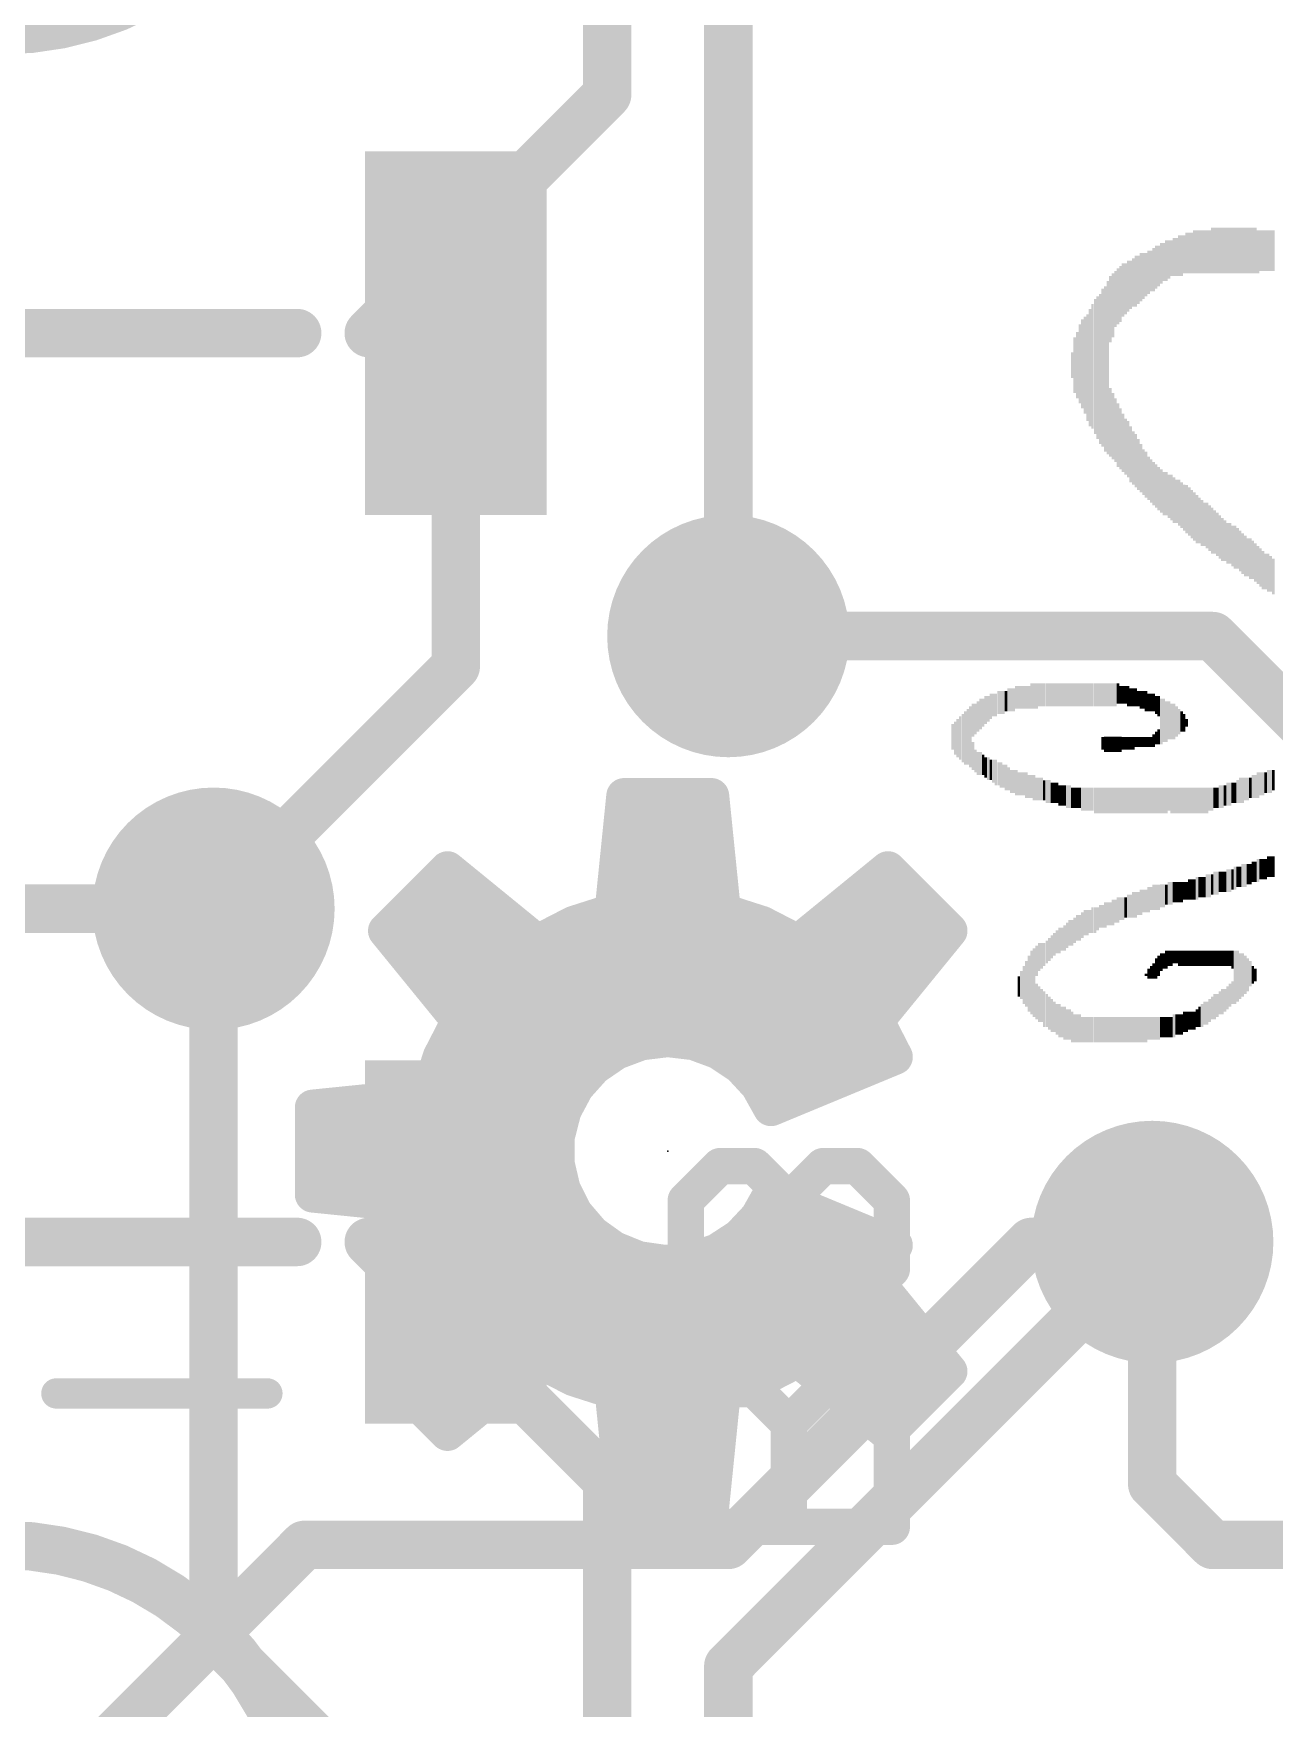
# Model space of a CAD drawing. Extents: x -3.8 to 20.4, y -11.4 to 31.9.
# Drawn here: x 11.56 to 16.77, y 13.28 to 20.31 of the extents above; entities that cross this region are included whole.
import ezdxf

# ---------------------------------------------------------------- set-up
doc = ezdxf.new("R2010")
doc.units = 0
for name, color, linetype in [('1', 12, 'CONTINUOUS'), ('16', 132, 'CONTINUOUS'), ('18', 110, 'CONTINUOUS'), ('21', 41, 'CONTINUOUS'), ('22', 40, 'CONTINUOUS'), ('24', 53, 'CONTINUOUS'), ('51', 53, 'CONTINUOUS')]:
    doc.layers.add(name, color=color, linetype=linetype)

# ---------------------------------------------------------------- blocks, each defined once
blk = doc.blocks.new('RECT')
blk.add_solid([(-0.5, -0.5), (0.5, -0.5), (-0.5, 0.5), (0.5, 0.5)])
blk = doc.blocks.new('ROUNDV')
at = {"const_width": 0.5}
blk.add_lwpolyline([(0, -0.25, 1), (0, 0.25, 1), (0, -0.25)], format="xyb", dxfattribs=at)

msp = doc.modelspace()

# ---------------------------------------------------------------- linework, layer by layer
at = {"layer": '1', "const_width": 0.2032}
for points in [[(14.478, 24.892), (14.478, 17.78)], [(13.335, 17.653), (13.335, 19.05)], [(12.319, 16.637), (13.335, 17.653)], [(12.319, 13.589), (12.319, 16.637)], [(14.478, 13.462), (16.256, 15.24)], [(16.256, 14.224), (16.256, 15.24)], [(16.51, 13.97), (16.256, 14.224)], [(17.13, 13.97), (16.51, 13.97)], [(13.335, 12.573), (12.319, 13.589)], [(14.478, 6.985), (14.478, 13.462)]]:
    msp.add_lwpolyline(points, dxfattribs=at)
at = {"layer": '1', "const_width": 0.1016}
for points in [[(13.3858, 19.05, 1), (13.2842, 19.05)], [(14.4272, 17.78, 1), (14.5288, 17.78)], [(13.2842, 17.653, 1), (13.3858, 17.653)], [(13.3709, 17.6171, 1), (13.2991, 17.6889)], [(12.3698, 16.637, 1), (12.2682, 16.637)], [(12.2831, 16.6729, 1), (12.3549, 16.6011)], [(16.3068, 15.24, 1), (16.2052, 15.24)], [(16.2919, 15.2041, 1), (16.2201, 15.2759)], [(16.2919, 14.2599, 1), (16.2201, 14.1881)], [(16.2052, 14.224, 1), (16.3068, 14.224)], [(16.51, 14.0208, 1), (16.51, 13.9192)], [(16.4741, 13.9341, 1), (16.5459, 14.0059)], [(12.3549, 13.6249, 1), (12.2831, 13.5531)], [(12.2682, 13.589, 1), (12.3698, 13.589)], [(14.5288, 13.462, 1), (14.4272, 13.462)], [(14.4421, 13.4979, 1), (14.5139, 13.4261)]]:
    msp.add_lwpolyline(points, format="xyb", dxfattribs=at)
at = {"layer": '16', "const_width": 0.2032}
for points in [[(16.51, 17.78), (14.478, 17.78)], [(17.78, 16.51), (16.51, 17.78)], [(12.319, 16.637), (6.35, 16.637)], [(15.748, 15.24), (14.478, 13.97)], [(16.256, 15.24), (15.748, 15.24)], [(12.7, 13.97), (11.43, 12.7)], [(14.478, 13.97), (12.7, 13.97)]]:
    msp.add_lwpolyline(points, dxfattribs=at)
at = {"layer": '16', "const_width": 0.1016}
for points in [[(14.478, 17.8308, 1), (14.478, 17.7292)], [(16.5459, 17.8159, 1), (16.4741, 17.7441)], [(16.51, 17.7292, 1), (16.51, 17.8308)], [(12.319, 16.5862, 1), (12.319, 16.6878)], [(15.748, 15.2908, 1), (15.748, 15.1892)], [(15.7839, 15.2041, 1), (15.7121, 15.2759)], [(16.256, 15.1892, 1), (16.256, 15.2908)], [(12.7, 14.0208, 1), (12.7, 13.9192)], [(12.7359, 13.9341, 1), (12.6641, 14.0059)], [(14.4421, 14.0059, 1), (14.5139, 13.9341)], [(14.478, 13.9192, 1), (14.478, 14.0208)]]:
    msp.add_lwpolyline(points, format="xyb", dxfattribs=at)
at = {"layer": '21'}
for points, const_width in [([(13.97, 23.13), (13.97, 20.05)], 0.2032), ([(12.67, 19.05), (10.16, 19.05)], 0.2032), ([(14.2995, 15.4139), (14.4435, 15.5579)], 0.1524), ([(14.4435, 15.5579), (14.5876, 15.5579)], 0.1524), ([(14.5876, 15.5579), (14.7316, 15.4139)], 0.1524), ([(14.7316, 15.4139), (14.8757, 15.5579)], 0.1524), ([(14.8757, 15.5579), (15.0197, 15.5579)], 0.1524), ([(15.0197, 15.5579), (15.1638, 15.4139)], 0.1524), ([(14.2995, 15.1258), (14.2995, 15.4139)], 0.1524), ([(14.7316, 15.4139), (14.7316, 15.2698)], 0.1524), ([(15.1638, 15.4139), (15.1638, 15.1258)], 0.1524), ([(10.19, 15.24), (12.67, 15.24)], 0.2032), ([(14.4435, 14.9817), (14.2995, 15.1258)], 0.1524), ([(15.1638, 15.1258), (15.0197, 14.9817)], 0.1524), ([(14.2995, 14.4784), (14.4435, 14.6224)], 0.1524), ([(14.4435, 14.6224), (14.5876, 14.6224)], 0.1524), ([(14.5876, 14.6224), (14.7316, 14.4784)], 0.1524), ([(14.7316, 14.4784), (14.8757, 14.6224)], 0.1524), ([(14.8757, 14.6224), (15.0197, 14.6224)], 0.1524), ([(15.0197, 14.6224), (15.1638, 14.4784)], 0.1524), ([(14.2995, 14.0462), (14.2995, 14.4784)], 0.1524), ([(14.7316, 14.0462), (14.7316, 14.4784)], 0.1524), ([(15.1638, 14.4784), (15.1638, 14.0462)], 0.1524), ([(13.97, 14.24), (13.97, 11.16)], 0.2032), ([(15.1638, 14.0462), (14.2995, 14.0462)], 0.1524)]:
    msp.add_lwpolyline(points, dxfattribs=dict(at, const_width=const_width))
for points, const_width in [([(11.43, 20.32, 1), (11.43, 22.86, 1), (11.43, 20.32)], 0.2032), ([(13.9192, 20.05, 1), (14.0208, 20.05)], 0.1016), ([(12.67, 18.9992, 1), (12.67, 19.1008)], 0.1016), ([(14.4435, 15.596, 1), (14.4435, 15.5198)], 0.0762), ([(14.4705, 15.531, 1), (14.4166, 15.5849)], 0.0762), ([(14.6145, 15.5849, 1), (14.5606, 15.531)], 0.0762), ([(14.5876, 15.5198, 1), (14.5876, 15.596)], 0.0762), ([(14.8757, 15.596, 1), (14.8757, 15.5198)], 0.0762), ([(14.9026, 15.531, 1), (14.8487, 15.5849)], 0.0762), ([(15.0467, 15.5849, 1), (14.9928, 15.531)], 0.0762), ([(15.0197, 15.5198, 1), (15.0197, 15.596)], 0.0762), ([(14.2725, 15.4408, 1), (14.3264, 15.3869)], 0.0762), ([(14.3376, 15.4139, 1), (14.2614, 15.4139)], 0.0762), ([(14.7697, 15.4139, 1), (14.6935, 15.4139)], 0.0762), ([(14.7047, 15.4408, 1), (14.7586, 15.3869)], 0.0762), ([(14.7047, 15.3869, 1), (14.7586, 15.4408)], 0.0762), ([(15.2019, 15.4139, 1), (15.1257, 15.4139)], 0.0762), ([(15.1369, 15.3869, 1), (15.1907, 15.4408)], 0.0762), ([(12.67, 15.1892, 1), (12.67, 15.2908)], 0.1016), ([(14.6935, 15.2698, 1), (14.7697, 15.2698)], 0.0762), ([(14.3264, 15.1527, 1), (14.2725, 15.0988)], 0.0762), ([(15.1907, 15.0988, 1), (15.1369, 15.1527)], 0.0762), ([(14.2614, 15.1258, 1), (14.3376, 15.1258)], 0.0762), ([(15.1257, 15.1258, 1), (15.2019, 15.1258)], 0.0762), ([(14.4166, 14.9548, 1), (14.4705, 15.0087)], 0.0762), ([(14.9928, 15.0087, 1), (15.0467, 14.9548)], 0.0762), ([(14.4435, 14.6605, 1), (14.4435, 14.5843)], 0.0762), ([(14.4705, 14.5955, 1), (14.4166, 14.6494)], 0.0762), ([(14.6145, 14.6494, 1), (14.5606, 14.5955)], 0.0762), ([(14.5876, 14.5843, 1), (14.5876, 14.6605)], 0.0762), ([(14.8757, 14.6605, 1), (14.8757, 14.5843)], 0.0762), ([(14.9026, 14.5955, 1), (14.8487, 14.6494)], 0.0762), ([(15.0467, 14.6494, 1), (14.9928, 14.5955)], 0.0762), ([(15.0197, 14.5843, 1), (15.0197, 14.6605)], 0.0762), ([(14.2725, 14.5053, 1), (14.3264, 14.4514)], 0.0762), ([(14.3376, 14.4784, 1), (14.2614, 14.4784)], 0.0762), ([(14.7697, 14.4784, 1), (14.6935, 14.4784)], 0.0762), ([(14.7047, 14.5053, 1), (14.7586, 14.4514)], 0.0762), ([(14.7047, 14.4514, 1), (14.7586, 14.5053)], 0.0762), ([(15.2019, 14.4784, 1), (15.1257, 14.4784)], 0.0762), ([(15.1369, 14.4514, 1), (15.1907, 14.5053)], 0.0762), ([(14.0208, 14.24, 1), (13.9192, 14.24)], 0.1016), ([(14.2995, 14.0843, 1), (14.2995, 14.0081)], 0.0762), ([(15.1638, 14.0081, 1), (15.1638, 14.0843)], 0.0762), ([(11.43, 11.43, 1), (11.43, 13.97, 1), (11.43, 11.43)], 0.2032), ([(14.2614, 14.0462, 1), (14.3376, 14.0462)], 0.0762), ([(14.6935, 14.0462, 1), (14.7697, 14.0462)], 0.0762), ([(15.1257, 14.0462, 1), (15.2019, 14.0462)], 0.0762)]:
    msp.add_lwpolyline(points, format="xyb", dxfattribs=dict(at, const_width=const_width))
at = {"layer": '22', "const_width": 0.15}
for points in [[(13.992, 16.6259), (14.0412, 17.1098)], [(14.0402, 17.1), (14.4078, 17.1)], [(14.0412, 17.1098), (14.4068, 17.1098)], [(14.4068, 17.1098), (14.456, 16.6259)], [(14.025, 16.95), (14.423, 16.95)], [(13.042, 16.5445), (13.3005, 16.803)], [(13.2975, 16.8), (13.3042, 16.8)], [(13.3005, 16.803), (13.6775, 16.4956)], [(14.0097, 16.8), (14.4383, 16.8)], [(14.7705, 16.4956), (15.1475, 16.803)], [(15.1438, 16.8), (15.1505, 16.8)], [(15.1475, 16.803), (15.406, 16.5445)], [(13.1475, 16.65), (13.4881, 16.65)], [(13.9945, 16.65), (14.4535, 16.65)], [(14.9599, 16.65), (15.3005, 16.65)], [(13.6775, 16.4956), (13.8293, 16.5738)], [(13.8293, 16.5738), (13.992, 16.6259)], [(14.456, 16.6259), (14.6187, 16.5738)], [(14.6187, 16.5738), (14.7705, 16.4956)], [(13.3494, 16.1675), (13.042, 16.5445)], [(13.0783, 16.5), (13.6721, 16.5)], [(13.686, 16.5), (14.762, 16.5)], [(14.7759, 16.5), (15.3697, 16.5)], [(15.406, 16.5445), (15.0986, 16.1675)], [(13.2006, 16.35), (15.2474, 16.35)], [(13.2712, 16.0157), (13.3494, 16.1675)], [(13.3229, 16.2), (15.1251, 16.2)], [(15.0986, 16.1675), (15.1768, 16.0157)], [(14.1126, 16.0763), (14.0076, 16.0368)], [(14.224, 16.0898), (14.1126, 16.0763)], [(14.3334, 16.0769), (14.224, 16.0898)], [(14.4368, 16.0387), (14.3334, 16.0769)], [(13.2191, 15.853), (13.2712, 16.0157)], [(13.2889, 16.05), (14.0426, 16.05)], [(14.0076, 16.0368), (13.915, 15.9734)], [(14.4062, 16.05), (15.1591, 16.05)], [(14.5285, 15.9775), (14.4368, 16.0387)], [(15.1768, 16.0157), (14.6571, 15.8004)], [(13.915, 15.9734), (13.8401, 15.8899)], [(14.6033, 15.8966), (14.5285, 15.9775)], [(13.2341, 15.9), (13.8492, 15.9)], [(13.8401, 15.8899), (13.7872, 15.7909)], [(14.6001, 15.9), (14.8975, 15.9)], [(14.6571, 15.8004), (14.6033, 15.8966)], [(12.7352, 15.8038), (13.2191, 15.853)], [(12.7352, 15.4382), (12.7352, 15.8038)], [(12.7352, 15.75), (13.7767, 15.75)], [(13.7872, 15.7909), (13.7594, 15.6822)], [(13.7594, 15.6822), (13.7582, 15.57)], [(12.7352, 15.6), (13.7585, 15.6)], [(13.7582, 15.57), (13.7836, 15.4608)], [(12.7352, 15.45), (13.7891, 15.45)], [(13.7836, 15.4608), (13.8344, 15.3607)], [(13.2191, 15.389), (12.7352, 15.4382)], [(13.2712, 15.2263), (13.2191, 15.389)], [(14.602, 15.3438), (14.6571, 15.4416)], [(14.6571, 15.4416), (15.1768, 15.2263)], [(13.8344, 15.3607), (13.9074, 15.2755)], [(14.5253, 15.262), (14.602, 15.3438)], [(13.2476, 15.3), (13.8864, 15.3)], [(13.9074, 15.2755), (13.9986, 15.2102)], [(14.4313, 15.2007), (14.5253, 15.262)], [(14.561, 15.3), (14.9989, 15.3)], [(13.3494, 15.0745), (13.2712, 15.2263)], [(13.9986, 15.2102), (14.1027, 15.1683)], [(14.1027, 15.1683), (14.2138, 15.1525)], [(14.2138, 15.1525), (14.3255, 15.1635)], [(14.3255, 15.1635), (14.4313, 15.2007)], [(15.1768, 15.2263), (15.0986, 15.0745)], [(13.3105, 15.15), (15.1375, 15.15)], [(13.042, 14.6975), (13.3494, 15.0745)], [(15.0986, 15.0745), (15.406, 14.6975)], [(13.2887, 15), (15.1593, 15)], [(13.1663, 14.85), (15.2817, 14.85)], [(13.6775, 14.7464), (13.3005, 14.439)], [(13.8293, 14.6682), (13.6775, 14.7464)], [(14.7705, 14.7464), (14.6187, 14.6682)], [(15.1475, 14.439), (14.7705, 14.7464)], [(13.3005, 14.439), (13.042, 14.6975)], [(13.044, 14.7), (13.6206, 14.7)], [(13.7676, 14.7), (14.6804, 14.7)], [(14.8274, 14.7), (15.404, 14.7)], [(15.406, 14.6975), (15.1475, 14.439)], [(13.992, 14.6161), (13.8293, 14.6682)], [(14.0412, 14.1322), (13.992, 14.6161)], [(14.456, 14.6161), (14.4068, 14.1322)], [(14.6187, 14.6682), (14.456, 14.6161)], [(13.1895, 14.55), (13.4366, 14.55)], [(13.9987, 14.55), (14.4493, 14.55)], [(15.0114, 14.55), (15.2585, 14.55)], [(14.014, 14.4), (14.434, 14.4)], [(14.0292, 14.25), (14.4188, 14.25)], [(14.4068, 14.1322), (14.0412, 14.1322)]]:
    msp.add_lwpolyline(points, dxfattribs=at)
at = {"layer": '22', "const_width": 0.075}
for points in [[(14.0402, 17.1375, 1), (14.0402, 17.0625)], [(14.0412, 17.1473, 1), (14.0412, 17.0723)], [(14.0785, 17.106, 1), (14.0039, 17.1136)], [(14.4441, 17.1136, 1), (14.3695, 17.106)], [(14.4068, 17.0723, 1), (14.4068, 17.1473)], [(14.4078, 17.0625, 1), (14.4078, 17.1375)], [(14.025, 16.9875, 1), (14.025, 16.9125)], [(14.423, 16.9125, 1), (14.423, 16.9875)], [(13.2975, 16.8375, 1), (13.2975, 16.7625)], [(13.3242, 16.8321, 1), (13.2768, 16.7739)], [(13.327, 16.7765, 1), (13.274, 16.8295)], [(13.3042, 16.7625, 1), (13.3042, 16.8375)], [(14.0097, 16.8375, 1), (14.0097, 16.7625)], [(14.4383, 16.7625, 1), (14.4383, 16.8375)], [(15.1438, 16.8375, 1), (15.1438, 16.7625)], [(15.174, 16.8295, 1), (15.121, 16.7765)], [(15.1712, 16.7739, 1), (15.1238, 16.8321)], [(15.1505, 16.7625, 1), (15.1505, 16.8375)], [(13.1475, 16.6875, 1), (13.1475, 16.6125)], [(13.4881, 16.6125, 1), (13.4881, 16.6875)], [(13.9945, 16.6875, 1), (13.9945, 16.6125)], [(14.4535, 16.6125, 1), (14.4535, 16.6875)], [(14.9599, 16.6875, 1), (14.9599, 16.6125)], [(15.3005, 16.6125, 1), (15.3005, 16.6875)], [(13.8179, 16.6095, 1), (13.8408, 16.5381)], [(13.8465, 16.5405, 1), (13.8122, 16.6072)], [(13.9547, 16.6297, 1), (14.0293, 16.6221)], [(14.0034, 16.5902, 1), (13.9806, 16.6616)], [(14.4674, 16.6616, 1), (14.4446, 16.5902)], [(14.4187, 16.6221, 1), (14.4933, 16.6297)], [(14.6358, 16.6072, 1), (14.6015, 16.5405)], [(14.6072, 16.5381, 1), (14.6301, 16.6095)], [(13.0711, 16.5682, 1), (13.0129, 16.5208)], [(13.0155, 16.571, 1), (13.0685, 16.518)], [(13.0783, 16.5375, 1), (13.0783, 16.4625)], [(13.686, 16.5375, 1), (13.686, 16.4625)], [(13.6721, 16.4625, 1), (13.6721, 16.5375)], [(14.7759, 16.5375, 1), (14.7759, 16.4625)], [(14.762, 16.4625, 1), (14.762, 16.5375)], [(15.3697, 16.4625, 1), (15.3697, 16.5375)], [(15.4351, 16.5208, 1), (15.3769, 16.5682)], [(15.3795, 16.518, 1), (15.4325, 16.571)], [(13.6603, 16.5289, 1), (13.6947, 16.4623)], [(13.6538, 16.4665, 1), (13.7012, 16.5247)], [(14.7468, 16.5247, 1), (14.7942, 16.4665)], [(14.7533, 16.4623, 1), (14.7877, 16.5289)], [(13.2006, 16.3875, 1), (13.2006, 16.3125)], [(15.2474, 16.3125, 1), (15.2474, 16.3875)], [(13.3229, 16.2375, 1), (13.3229, 16.1625)], [(13.3827, 16.1503, 1), (13.3161, 16.1847)], [(13.3203, 16.1438, 1), (13.3785, 16.1912)], [(15.1319, 16.1847, 1), (15.0653, 16.1503)], [(15.0695, 16.1912, 1), (15.1277, 16.1438)], [(15.1251, 16.1625, 1), (15.1251, 16.2375)], [(14.1081, 16.1136, 1), (14.1171, 16.0391)], [(14.1258, 16.0413, 1), (14.0994, 16.1114)], [(14.2284, 16.127, 1), (14.2196, 16.0526)], [(14.2285, 16.0526, 1), (14.2195, 16.127)], [(14.3464, 16.112, 1), (14.3205, 16.0417)], [(14.329, 16.0396, 1), (14.3378, 16.1141)], [(13.3069, 16.0042, 1), (13.2355, 16.0271)], [(13.2889, 16.0875, 1), (13.2889, 16.0125)], [(13.9944, 16.0719, 1), (14.0208, 16.0017)], [(14.0288, 16.0059, 1), (13.9864, 16.0678)], [(14.0426, 16.0125, 1), (14.0426, 16.0875)], [(14.4062, 16.0875, 1), (14.4062, 16.0125)], [(14.4577, 16.0699, 1), (14.416, 16.0075)], [(14.4239, 16.0035, 1), (14.4498, 16.0739)], [(15.1591, 16.0125, 1), (15.1591, 16.0875)], [(15.1912, 15.9811, 1), (15.1624, 16.0503)], [(13.2378, 16.0328, 1), (13.3045, 15.9985)], [(13.8938, 16.0044, 1), (13.9362, 15.9425)], [(13.9429, 15.9484, 1), (13.8871, 15.9985)], [(14.556, 16.0029, 1), (14.5009, 15.952)], [(14.5076, 15.9463, 1), (14.5493, 16.0087)], [(15.1435, 15.9985, 1), (15.2101, 16.0329)], [(13.2341, 15.9375, 1), (13.2341, 15.8625)], [(13.8122, 15.9149, 1), (13.868, 15.8649)], [(13.8732, 15.8722, 1), (13.807, 15.9076)], [(13.8492, 15.8625, 1), (13.8492, 15.9375)], [(14.6001, 15.9375, 1), (14.6001, 15.8625)], [(14.636, 15.9149, 1), (14.5705, 15.8782)], [(14.5757, 15.8711, 1), (14.6308, 15.922)], [(14.8975, 15.8625, 1), (14.8975, 15.9375)], [(12.7727, 15.8038, 1), (12.6977, 15.8038)], [(12.7314, 15.8411, 1), (12.739, 15.7665)], [(13.1834, 15.8644, 1), (13.2548, 15.8416)], [(13.2229, 15.8157, 1), (13.2153, 15.8903)], [(14.6427, 15.835, 1), (14.6715, 15.7658)], [(12.7352, 15.7875, 1), (12.7352, 15.7125)], [(13.7542, 15.8086, 1), (13.8203, 15.7732)], [(13.8236, 15.7816, 1), (13.7509, 15.8002)], [(13.7767, 15.7125, 1), (13.7767, 15.7875)], [(14.6244, 15.7821, 1), (14.6898, 15.8187)], [(13.7969, 15.6818, 1), (13.7219, 15.6826)], [(13.7231, 15.6915, 1), (13.7957, 15.6729)], [(12.7352, 15.6375, 1), (12.7352, 15.5625)], [(13.7585, 15.5625, 1), (13.7585, 15.6375)], [(13.7947, 15.5785, 1), (13.7216, 15.5615)], [(13.7207, 15.5704, 1), (13.7957, 15.5696)], [(12.7352, 15.4875, 1), (12.7352, 15.4125)], [(13.8171, 15.4777, 1), (13.7502, 15.4438)], [(13.7891, 15.4125, 1), (13.7891, 15.4875)], [(12.739, 15.4755, 1), (12.7314, 15.4009)], [(12.6977, 15.4382, 1), (12.7727, 15.4382)], [(13.2548, 15.4004, 1), (13.1834, 15.3776)], [(13.2153, 15.3517, 1), (13.2229, 15.4263)], [(13.7471, 15.4522, 1), (13.8202, 15.4693)], [(14.6715, 15.4762, 1), (14.6427, 15.407)], [(14.6898, 15.4232, 1), (14.6244, 15.46)], [(13.8628, 15.3851, 1), (13.8059, 15.3363)], [(13.8009, 15.3437, 1), (13.8678, 15.3776)], [(14.5694, 15.3622, 1), (14.6347, 15.3254)], [(14.6294, 15.3182, 1), (14.5747, 15.3695)], [(13.2476, 15.3375, 1), (13.2476, 15.2625)], [(13.9293, 15.306, 1), (13.8856, 15.245)], [(13.879, 15.2511, 1), (13.9359, 15.2999)], [(13.8864, 15.2625, 1), (13.8864, 15.3375)], [(14.498, 15.2876, 1), (14.5527, 15.2363)], [(14.5458, 15.2305, 1), (14.5048, 15.2934)], [(14.561, 15.3375, 1), (14.561, 15.2625)], [(14.9989, 15.2625, 1), (14.9989, 15.3375)], [(13.3045, 15.2435, 1), (13.2378, 15.2092)], [(13.2355, 15.2149, 1), (13.3069, 15.2378)], [(14.0126, 15.2449, 1), (13.9846, 15.1754)], [(13.9768, 15.1797, 1), (14.0205, 15.2406)], [(14.108, 15.2055, 1), (14.0974, 15.1312)], [(14.0888, 15.1335, 1), (14.1167, 15.2031)], [(14.3292, 15.1261, 1), (14.3218, 15.2008)], [(14.4109, 15.2321, 1), (14.4518, 15.1692)], [(14.4438, 15.1653, 1), (14.4189, 15.236)], [(15.2101, 15.2091, 1), (15.1435, 15.2435)], [(15.1624, 15.1917, 1), (15.1912, 15.2609)], [(13.3105, 15.1875, 1), (13.3105, 15.1125)], [(14.2102, 15.1898, 1), (14.2175, 15.1151)], [(14.2085, 15.1153, 1), (14.2191, 15.1896)], [(14.313, 15.1988, 1), (14.3379, 15.1281)], [(15.1375, 15.1125, 1), (15.1375, 15.1875)], [(13.3161, 15.0573, 1), (13.3827, 15.0917)], [(13.3785, 15.0508, 1), (13.3203, 15.0982)], [(15.1277, 15.0982, 1), (15.0695, 15.0508)], [(15.0653, 15.0917, 1), (15.1319, 15.0573)], [(13.2887, 15.0375, 1), (13.2887, 14.9625)], [(15.1593, 14.9625, 1), (15.1593, 15.0375)], [(13.1663, 14.8875, 1), (13.1663, 14.8125)], [(15.2817, 14.8125, 1), (15.2817, 14.8875)], [(13.6947, 14.7797, 1), (13.6603, 14.7131)], [(13.7012, 14.7173, 1), (13.6538, 14.7755)], [(14.7942, 14.7755, 1), (14.7468, 14.7173)], [(14.7877, 14.7131, 1), (14.7533, 14.7797)], [(13.0685, 14.724, 1), (13.0155, 14.671)], [(13.0129, 14.7212, 1), (13.0711, 14.6738)], [(13.044, 14.7375, 1), (13.044, 14.6625)], [(13.6206, 14.6625, 1), (13.6206, 14.7375)], [(13.7676, 14.7375, 1), (13.7676, 14.6625)], [(14.6804, 14.6625, 1), (14.6804, 14.7375)], [(14.8274, 14.7375, 1), (14.8274, 14.6625)], [(15.3769, 14.6738, 1), (15.4351, 14.7212)], [(15.4325, 14.671, 1), (15.3795, 14.724)], [(15.404, 14.6625, 1), (15.404, 14.7375)], [(13.8408, 14.7039, 1), (13.8179, 14.6325)], [(13.8122, 14.6348, 1), (13.8465, 14.7015)], [(14.0293, 14.6199, 1), (13.9547, 14.6123)], [(13.9806, 14.5804, 1), (14.0034, 14.6518)], [(14.4446, 14.6518, 1), (14.4674, 14.5804)], [(14.4933, 14.6123, 1), (14.4187, 14.6199)], [(14.6015, 14.7015, 1), (14.6358, 14.6348)], [(14.6301, 14.6325, 1), (14.6072, 14.7039)], [(13.1895, 14.5875, 1), (13.1895, 14.5125)], [(13.4366, 14.5125, 1), (13.4366, 14.5875)], [(13.9987, 14.5875, 1), (13.9987, 14.5125)], [(14.4493, 14.5125, 1), (14.4493, 14.5875)], [(15.0114, 14.5875, 1), (15.0114, 14.5125)], [(15.2585, 14.5125, 1), (15.2585, 14.5875)], [(13.2768, 14.4681, 1), (13.3242, 14.4099)], [(13.274, 14.4125, 1), (13.327, 14.4655)], [(14.014, 14.4375, 1), (14.014, 14.3625)], [(14.434, 14.3625, 1), (14.434, 14.4375)], [(15.121, 14.4655, 1), (15.174, 14.4125)], [(15.1238, 14.4099, 1), (15.1712, 14.4681)], [(14.0292, 14.2875, 1), (14.0292, 14.2125)], [(14.4188, 14.2125, 1), (14.4188, 14.2875)], [(14.0412, 14.1697, 1), (14.0412, 14.0947)], [(14.4068, 14.0947, 1), (14.4068, 14.1697)], [(14.0039, 14.1284, 1), (14.0785, 14.136)], [(14.3695, 14.136, 1), (14.4441, 14.1284)]]:
    msp.add_lwpolyline(points, format="xyb", dxfattribs=at)
at = {"layer": '24'}
msp.add_point((14.224, 15.621), dxfattribs=at)
at = {"layer": '51'}
for points, const_width in [([(13.97, 20.05), (12.97, 19.05)], 0.2032), ([(12.97, 15.24), (13.97, 14.24)], 0.2032), ([(11.66, 14.605), (12.545, 14.605)], 0.127)]:
    msp.add_lwpolyline(points, dxfattribs=dict(at, const_width=const_width))
for points, const_width in [([(14.0059, 20.0141, 1), (13.9341, 20.0859)], 0.1016), ([(12.9341, 19.0859, 1), (13.0059, 19.0141)], 0.1016), ([(13.0059, 15.2759, 1), (12.9341, 15.2041)], 0.1016), ([(11.66, 14.6368, 1), (11.66, 14.5732)], 0.0635), ([(12.545, 14.5732, 1), (12.545, 14.6368)], 0.0635), ([(13.9341, 14.2041, 1), (14.0059, 14.2759)], 0.1016)]:
    msp.add_lwpolyline(points, format="xyb", dxfattribs=dict(at, const_width=const_width))

# ---------------------------------------------------------------- block references
at = {"layer": '1', "xscale": 0.762, "yscale": 1.524, "rotation": 180}
for p in [(13.335, 19.05), (13.335, 15.24)]:
    msp.add_blockref('RECT', p, dxfattribs=at)
at = {"layer": '18', "xscale": 1.016, "yscale": 1.016}
for p in [(14.478, 17.78), (14.478, 17.78), (12.319, 16.637), (12.319, 16.637), (16.256, 15.24), (16.256, 15.24)]:
    msp.add_blockref('ROUNDV', p, dxfattribs=at)
at = {"layer": '21', "rotation": 90}
for p, xscale, yscale in [((16.3686, 19.3746), 0.1706, 0.0106), ((16.3793, 19.3746), 0.1706, 0.0106), ((16.3899, 19.38), 0.16, 0.0106), ((16.4006, 19.3853), 0.1706, 0.0106), ((16.4113, 19.3853), 0.1706, 0.0106), ((16.4219, 19.3853), 0.1706, 0.0106), ((16.4326, 19.3906), 0.1812, 0.0106), ((16.4433, 19.3906), 0.1812, 0.0106), ((16.4539, 19.3906), 0.1812, 0.0106), ((16.4646, 19.3906), 0.1812, 0.0106), ((16.4753, 19.3906), 0.1812, 0.0106), ((16.4859, 19.3906), 0.1812, 0.0106), ((16.4966, 19.3906), 0.1812, 0.0106), ((16.5073, 19.396), 0.192, 0.0106), ((16.5179, 19.396), 0.192, 0.0106), ((16.5286, 19.396), 0.192, 0.0106), ((16.5393, 19.396), 0.192, 0.0106), ((16.5499, 19.396), 0.192, 0.0106), ((16.5606, 19.396), 0.192, 0.0106), ((16.5713, 19.396), 0.192, 0.0106), ((16.5819, 19.396), 0.192, 0.0106), ((16.5926, 19.396), 0.192, 0.0106), ((16.6033, 19.396), 0.192, 0.0106), ((16.6139, 19.396), 0.192, 0.0106), ((16.6246, 19.396), 0.192, 0.0106), ((16.6353, 19.396), 0.192, 0.0106), ((16.646, 19.396), 0.192, 0.0106), ((16.6566, 19.396), 0.192, 0.0106), ((16.6673, 19.396), 0.192, 0.0106), ((16.678, 19.396), 0.192, 0.0106), ((16.6886, 19.396), 0.192, 0.0106), ((16.6993, 19.3906), 0.1812, 0.0106), ((16.71, 19.3959), 0.1706, 0.0106), ((16.7206, 19.3959), 0.1706, 0.0106), ((16.7313, 19.3959), 0.1706, 0.0106), ((16.742, 19.3959), 0.1706, 0.0106), ((16.7526, 19.3959), 0.1706, 0.0106), ((16.7633, 19.3959), 0.1706, 0.0106), ((16.2086, 19.2839), 0.2026, 0.0106), ((16.2192, 19.2893), 0.192, 0.0106), ((16.2299, 19.2946), 0.1814, 0.0106), ((16.2406, 19.3053), 0.1814, 0.0106), ((16.2512, 19.3106), 0.1706, 0.0106), ((16.2619, 19.3159), 0.1812, 0.0106), ((16.2726, 19.3266), 0.1814, 0.0106), ((16.2832, 19.3319), 0.1706, 0.0106), ((16.2939, 19.3426), 0.1706, 0.0106), ((16.3046, 19.3479), 0.16, 0.0106), ((16.3152, 19.3532), 0.1706, 0.0106), ((16.3259, 19.3586), 0.16, 0.0106), ((16.3366, 19.3639), 0.1492, 0.0106), ((16.3472, 19.3693), 0.16, 0.0106), ((16.3579, 19.3693), 0.16, 0.0106), ((16.1016, 19.1931), 0.2348, 0.0106), ((16.1123, 19.2038), 0.235, 0.0106), ((16.123, 19.2145), 0.235, 0.0106), ((16.1336, 19.2306), 0.224, 0.0106), ((16.1443, 19.2359), 0.2132, 0.0106), ((16.155, 19.2466), 0.2134, 0.0106), ((16.1656, 19.2519), 0.2026, 0.0106), ((16.1763, 19.2626), 0.2026, 0.0106), ((16.1871, 19.2679), 0.2132, 0.0108), ((16.1979, 19.2732), 0.2026, 0.0106), ((16.059, 18.8997), 0.6936, 0.0106), ((16.0696, 18.9051), 0.7256, 0.0106), ((16.0803, 19.1505), 0.2776, 0.0106), ((16.091, 19.1665), 0.267, 0.0106), ((16.0056, 18.9104), 0.5228, 0.0106), ((16.0163, 18.9104), 0.5656, 0.0106), ((16.027, 18.9051), 0.5976, 0.0106), ((16.0376, 18.8997), 0.6296, 0.0106), ((16.0483, 18.9051), 0.6616, 0.0106), ((15.9629, 18.9211), 0.3736, 0.0106), ((15.9736, 18.9158), 0.4056, 0.0106), ((15.9843, 18.9051), 0.4482, 0.0106), ((15.9949, 18.9051), 0.491, 0.0106), ((15.9309, 18.9156), 0.2346, 0.0106), ((15.9416, 18.9156), 0.2772, 0.0106), ((15.9523, 18.9209), 0.3306, 0.0106), ((15.9203, 18.9156), 0.1066, 0.0106), ((16.0803, 18.6756), 0.288, 0.0106), ((16.091, 18.6596), 0.2774, 0.0106), ((16.1016, 18.6436), 0.2666, 0.0106), ((16.1123, 18.6222), 0.2666, 0.0106), ((16.123, 18.6063), 0.256, 0.0106), ((16.1336, 18.5903), 0.2454, 0.0106), ((16.1443, 18.5741), 0.2348, 0.0106), ((16.155, 18.5635), 0.235, 0.0106), ((16.1656, 18.5421), 0.2348, 0.0106), ((16.1763, 18.5261), 0.2242, 0.0106), ((16.1871, 18.5154), 0.2242, 0.0108), ((16.1979, 18.4995), 0.2136, 0.0106), ((16.2086, 18.4834), 0.2028, 0.0106), ((16.2192, 18.4674), 0.1922, 0.0106), ((16.2299, 18.4568), 0.1922, 0.0106), ((16.2406, 18.4408), 0.1816, 0.0106), ((16.2512, 18.4301), 0.1816, 0.0106), ((16.2619, 18.4195), 0.1816, 0.0106), ((16.2726, 18.4088), 0.1816, 0.0106), ((16.2832, 18.3981), 0.1816, 0.0106), ((16.2939, 18.3875), 0.1816, 0.0106), ((16.3046, 18.3768), 0.1816, 0.0106), ((16.3152, 18.3768), 0.1816, 0.0106), ((16.3259, 18.366), 0.1814, 0.0106), ((16.3366, 18.3606), 0.192, 0.0106), ((16.3472, 18.35), 0.192, 0.0106), ((16.3579, 18.3446), 0.1812, 0.0106), ((16.3686, 18.3393), 0.192, 0.0106), ((16.3793, 18.3286), 0.192, 0.0106), ((16.3899, 18.318), 0.192, 0.0106), ((16.4006, 18.3126), 0.2026, 0.0106), ((16.4113, 18.3019), 0.2026, 0.0106), ((16.4219, 18.2913), 0.2026, 0.0106), ((16.4326, 18.2806), 0.2026, 0.0106), ((16.4433, 18.2699), 0.2026, 0.0106), ((16.4539, 18.2646), 0.192, 0.0106), ((16.4646, 18.254), 0.192, 0.0106), ((16.4753, 18.2486), 0.1812, 0.0106), ((16.4859, 18.2433), 0.192, 0.0106), ((16.4966, 18.2326), 0.192, 0.0106), ((16.5073, 18.222), 0.192, 0.0106), ((16.5179, 18.2166), 0.1812, 0.0106), ((16.5286, 18.206), 0.1814, 0.0106), ((16.5393, 18.1953), 0.1814, 0.0106), ((16.5499, 18.1846), 0.1812, 0.0106), ((16.5606, 18.1793), 0.1706, 0.0106), ((16.5713, 18.1686), 0.1706, 0.0106), ((16.5819, 18.1686), 0.1706, 0.0106), ((16.5926, 18.1579), 0.1706, 0.0106), ((16.6033, 18.1526), 0.1812, 0.0106), ((16.6139, 18.1473), 0.1706, 0.0106), ((16.6246, 18.1366), 0.1706, 0.0106), ((16.6353, 18.1259), 0.1706, 0.0106), ((16.646, 18.1153), 0.1706, 0.0106), ((16.6566, 18.11), 0.16, 0.0106), ((16.6673, 18.1046), 0.1706, 0.0106), ((16.678, 18.0993), 0.16, 0.0106), ((16.6886, 18.0886), 0.16, 0.0106), ((16.6993, 18.0779), 0.16, 0.0106), ((16.71, 18.0673), 0.16, 0.0106), ((16.7206, 18.0566), 0.16, 0.0106), ((16.7313, 18.0513), 0.1494, 0.0106), ((16.742, 18.0459), 0.16, 0.0106), ((16.7526, 18.0406), 0.1494, 0.0106), ((16.7633, 18.0299), 0.1492, 0.0106), ((15.6536, 17.5123), 0.096, 0.0106), ((15.6642, 17.5123), 0.096, 0.0106), ((15.6749, 17.5123), 0.096, 0.0106), ((15.6856, 17.523), 0.096, 0.0106), ((15.6962, 17.523), 0.096, 0.0106), ((15.7069, 17.523), 0.096, 0.0106), ((15.7176, 17.523), 0.096, 0.0106), ((15.7282, 17.523), 0.096, 0.0106), ((15.7389, 17.523), 0.096, 0.0106), ((15.7496, 17.5283), 0.1066, 0.0106), ((15.7603, 17.5283), 0.1066, 0.0106), ((15.7709, 17.5283), 0.1066, 0.0106), ((15.7816, 17.5336), 0.096, 0.0106), ((15.7923, 17.5336), 0.096, 0.0106), ((15.8029, 17.5336), 0.096, 0.0106), ((15.8136, 17.5336), 0.096, 0.0106), ((15.8243, 17.5336), 0.096, 0.0106), ((15.8349, 17.5336), 0.096, 0.0106), ((15.8456, 17.5336), 0.096, 0.0106), ((15.8563, 17.5336), 0.096, 0.0106), ((15.8669, 17.5336), 0.096, 0.0106), ((15.8776, 17.5336), 0.096, 0.0106), ((15.8883, 17.5336), 0.096, 0.0106), ((15.8989, 17.5336), 0.096, 0.0106), ((15.9096, 17.5336), 0.096, 0.0106), ((15.9203, 17.5336), 0.096, 0.0106), ((15.9309, 17.5336), 0.096, 0.0106), ((15.9416, 17.5336), 0.096, 0.0106), ((15.9523, 17.5336), 0.096, 0.0106), ((15.9629, 17.5336), 0.096, 0.0106), ((15.9736, 17.5336), 0.096, 0.0106), ((15.9843, 17.5336), 0.096, 0.0106), ((15.9949, 17.5336), 0.096, 0.0106), ((16.0056, 17.5336), 0.096, 0.0106), ((16.0163, 17.5336), 0.096, 0.0106), ((16.027, 17.5336), 0.096, 0.0106), ((16.0376, 17.5336), 0.096, 0.0106), ((16.0483, 17.5336), 0.096, 0.0106), ((16.059, 17.5336), 0.096, 0.0106), ((16.0696, 17.5336), 0.096, 0.0106), ((16.0803, 17.5336), 0.096, 0.0106), ((16.091, 17.5336), 0.096, 0.0106), ((16.1016, 17.5336), 0.096, 0.0106), ((16.1123, 17.5389), 0.0852, 0.0106), ((16.123, 17.5336), 0.0746, 0.0106), ((16.1336, 17.5336), 0.0746, 0.0106), ((16.1443, 17.5336), 0.0746, 0.0106), ((16.155, 17.5283), 0.0854, 0.0106), ((16.1656, 17.5229), 0.0746, 0.0106), ((16.1763, 17.5229), 0.0746, 0.0106), ((16.1871, 17.5229), 0.0746, 0.0108), ((15.4933, 17.3576), 0.256, 0.0106), ((15.504, 17.4269), 0.1386, 0.0106), ((15.5146, 17.4323), 0.128, 0.0106), ((15.5253, 17.443), 0.128, 0.0106), ((15.536, 17.4536), 0.128, 0.0106), ((15.5468, 17.4589), 0.1172, 0.0108), ((15.5576, 17.4696), 0.1172, 0.0106), ((15.5682, 17.4749), 0.1066, 0.0106), ((15.5789, 17.4856), 0.1066, 0.0106), ((15.5896, 17.491), 0.096, 0.0106), ((15.6002, 17.491), 0.096, 0.0106), ((15.6109, 17.5016), 0.096, 0.0106), ((15.6216, 17.5016), 0.096, 0.0106), ((15.6322, 17.5016), 0.096, 0.0106), ((15.6429, 17.5069), 0.0852, 0.0106), ((16.1979, 17.5176), 0.064, 0.0106), ((16.2086, 17.5123), 0.0746, 0.0106), ((16.2192, 17.5123), 0.0746, 0.0106), ((16.2299, 17.5069), 0.0852, 0.0106), ((16.2406, 17.5016), 0.0746, 0.0106), ((16.2512, 17.5016), 0.0746, 0.0106), ((16.2619, 17.5016), 0.0746, 0.0106), ((16.2726, 17.4909), 0.0746, 0.0106), ((16.2832, 17.4856), 0.0852, 0.0106), ((16.2939, 17.4216), 0.192, 0.0106), ((16.3046, 17.4269), 0.1812, 0.0106), ((16.3152, 17.4216), 0.1706, 0.0106), ((16.3259, 17.4269), 0.16, 0.0106), ((16.3366, 17.4216), 0.1494, 0.0106), ((16.3472, 17.4216), 0.1494, 0.0106), ((16.3579, 17.4216), 0.128, 0.0106), ((15.4293, 17.3522), 0.1386, 0.0106), ((15.44, 17.3523), 0.16, 0.0106), ((15.4506, 17.3523), 0.1814, 0.0106), ((15.4613, 17.3522), 0.2026, 0.0106), ((15.472, 17.3523), 0.224, 0.0106), ((15.4826, 17.3576), 0.2346, 0.0106), ((16.3686, 17.4216), 0.1066, 0.0106), ((16.3793, 17.4216), 0.0852, 0.0106), ((16.3899, 17.4163), 0.0746, 0.0106), ((16.4006, 17.4163), 0.032, 0.0106), ((15.4186, 17.3576), 0.1066, 0.0106), ((16.0483, 17.3309), 0.0532, 0.0106), ((16.059, 17.3256), 0.064, 0.0106), ((16.0696, 17.3256), 0.064, 0.0106), ((16.0803, 17.3256), 0.064, 0.0106), ((16.091, 17.3256), 0.064, 0.0106), ((16.1016, 17.3256), 0.064, 0.0106), ((16.1123, 17.3256), 0.064, 0.0106), ((16.123, 17.3256), 0.064, 0.0106), ((16.1336, 17.3309), 0.0532, 0.0106), ((16.1443, 17.3309), 0.0532, 0.0106), ((16.155, 17.3309), 0.0532, 0.0106), ((16.1656, 17.3309), 0.0532, 0.0106), ((16.1763, 17.3309), 0.0532, 0.0106), ((16.1871, 17.3362), 0.0426, 0.0108), ((16.1979, 17.3362), 0.0426, 0.0106), ((16.2086, 17.3362), 0.0426, 0.0106), ((16.2192, 17.3362), 0.0426, 0.0106), ((16.2299, 17.3362), 0.0426, 0.0106), ((16.2406, 17.3362), 0.0426, 0.0106), ((16.2512, 17.3362), 0.0426, 0.0106), ((16.2619, 17.3416), 0.0534, 0.0106), ((16.2726, 17.3523), 0.0534, 0.0106), ((16.2832, 17.3576), 0.064, 0.0106), ((15.504, 17.2776), 0.1174, 0.0106), ((15.5146, 17.2563), 0.096, 0.0106), ((15.5253, 17.2456), 0.096, 0.0106), ((15.536, 17.2456), 0.096, 0.0106), ((15.5468, 17.2402), 0.0852, 0.0108), ((15.5576, 17.2295), 0.0856, 0.0106), ((15.5682, 17.2241), 0.0962, 0.0106), ((15.5789, 17.2188), 0.0856, 0.0106), ((15.5896, 17.2134), 0.0962, 0.0106), ((15.6002, 17.2081), 0.1068, 0.0106), ((15.6109, 17.2028), 0.0962, 0.0106), ((15.6216, 17.1974), 0.1068, 0.0106), ((15.6322, 17.1921), 0.0962, 0.0106), ((15.6429, 17.1868), 0.107, 0.0106), ((15.6536, 17.1814), 0.0962, 0.0106), ((15.6642, 17.1708), 0.0962, 0.0106), ((15.6749, 17.1708), 0.0962, 0.0106), ((15.6856, 17.1654), 0.1068, 0.0106), ((15.6962, 17.1601), 0.0962, 0.0106), ((15.7069, 17.1601), 0.0962, 0.0106), ((15.7176, 17.1601), 0.0962, 0.0106), ((15.7282, 17.1548), 0.107, 0.0106), ((16.6993, 17.1548), 0.107, 0.0106), ((16.71, 17.1601), 0.0962, 0.0106), ((16.7206, 17.1601), 0.0962, 0.0106), ((16.7313, 17.1655), 0.0856, 0.0106), ((16.742, 17.1708), 0.0962, 0.0106), ((16.7526, 17.1708), 0.0962, 0.0106), ((16.7633, 17.1761), 0.0856, 0.0106), ((15.7389, 17.1494), 0.0962, 0.0106), ((15.7496, 17.1494), 0.0962, 0.0106), ((15.7603, 17.1441), 0.1068, 0.0106), ((15.7709, 17.1387), 0.096, 0.0106), ((15.7816, 17.1387), 0.096, 0.0106), ((15.7923, 17.1387), 0.096, 0.0106), ((15.8029, 17.1333), 0.0852, 0.0106), ((15.8136, 17.128), 0.096, 0.0106), ((15.8243, 17.128), 0.096, 0.0106), ((15.8349, 17.1226), 0.0852, 0.0106), ((15.8456, 17.1226), 0.0852, 0.0106), ((15.8563, 17.1226), 0.0852, 0.0106), ((15.8669, 17.112), 0.0854, 0.0106), ((15.8776, 17.112), 0.0854, 0.0106), ((15.8883, 17.112), 0.0854, 0.0106), ((15.8989, 17.1067), 0.096, 0.0106), ((15.9096, 17.1067), 0.096, 0.0106), ((15.9203, 17.1013), 0.0852, 0.0106), ((15.9309, 17.1013), 0.0852, 0.0106), ((15.9416, 17.1013), 0.0852, 0.0106), ((15.9523, 17.1013), 0.0852, 0.0106), ((15.9629, 17.096), 0.096, 0.0106), ((15.9736, 17.096), 0.096, 0.0106), ((15.9843, 17.096), 0.096, 0.0106), ((15.9949, 17.096), 0.096, 0.0106), ((16.0056, 17.096), 0.096, 0.0106), ((16.0163, 17.0906), 0.1066, 0.0106), ((16.027, 17.0906), 0.1066, 0.0106), ((16.0376, 17.0906), 0.1066, 0.0106), ((16.0483, 17.0906), 0.1066, 0.0106), ((16.059, 17.0906), 0.1066, 0.0106), ((16.0696, 17.0906), 0.1066, 0.0106), ((16.0803, 17.0906), 0.1066, 0.0106), ((16.091, 17.0906), 0.1066, 0.0106), ((16.1016, 17.0906), 0.1066, 0.0106), ((16.1123, 17.0906), 0.1066, 0.0106), ((16.123, 17.0906), 0.1066, 0.0106), ((16.1336, 17.0906), 0.1066, 0.0106), ((16.1443, 17.0906), 0.1066, 0.0106), ((16.155, 17.0906), 0.1066, 0.0106), ((16.1656, 17.0906), 0.1066, 0.0106), ((16.1763, 17.0906), 0.1066, 0.0106), ((16.1871, 17.0906), 0.1066, 0.0108), ((16.1979, 17.0906), 0.1066, 0.0106), ((16.2086, 17.0906), 0.1066, 0.0106), ((16.2192, 17.0906), 0.1066, 0.0106), ((16.2299, 17.0906), 0.1066, 0.0106), ((16.2406, 17.0906), 0.1066, 0.0106), ((16.2512, 17.0906), 0.1066, 0.0106), ((16.2619, 17.0906), 0.1066, 0.0106), ((16.2726, 17.0906), 0.1066, 0.0106), ((16.2832, 17.0906), 0.1066, 0.0106), ((16.2939, 17.0906), 0.1066, 0.0106), ((16.3046, 17.0906), 0.1066, 0.0106), ((16.3152, 17.0906), 0.1066, 0.0106), ((16.3259, 17.096), 0.096, 0.0106), ((16.3366, 17.0906), 0.1066, 0.0106), ((16.3472, 17.0906), 0.1066, 0.0106), ((16.3579, 17.0906), 0.1066, 0.0106), ((16.3686, 17.0906), 0.1066, 0.0106), ((16.3793, 17.0906), 0.1066, 0.0106), ((16.3899, 17.0906), 0.1066, 0.0106), ((16.4006, 17.0906), 0.1066, 0.0106), ((16.4113, 17.0906), 0.1066, 0.0106), ((16.4219, 17.0906), 0.1066, 0.0106), ((16.4326, 17.0906), 0.1066, 0.0106), ((16.4433, 17.0906), 0.1066, 0.0106), ((16.4539, 17.0906), 0.1066, 0.0106), ((16.4646, 17.0906), 0.1066, 0.0106), ((16.4753, 17.0906), 0.1066, 0.0106), ((16.4859, 17.0906), 0.1066, 0.0106), ((16.4966, 17.096), 0.096, 0.0106), ((16.5073, 17.096), 0.096, 0.0106), ((16.5179, 17.1013), 0.0852, 0.0106), ((16.5286, 17.1013), 0.0852, 0.0106), ((16.5393, 17.1067), 0.096, 0.0106), ((16.5499, 17.1067), 0.096, 0.0106), ((16.5606, 17.112), 0.0854, 0.0106), ((16.5713, 17.1173), 0.096, 0.0106), ((16.5819, 17.1173), 0.096, 0.0106), ((16.5926, 17.1226), 0.0852, 0.0106), ((16.6033, 17.1226), 0.0852, 0.0106), ((16.6139, 17.128), 0.096, 0.0106), ((16.6246, 17.1333), 0.1066, 0.0106), ((16.6353, 17.1333), 0.1066, 0.0106), ((16.646, 17.1387), 0.096, 0.0106), ((16.6566, 17.1387), 0.096, 0.0106), ((16.6673, 17.144), 0.0854, 0.0106), ((16.678, 17.1494), 0.0962, 0.0106), ((16.6886, 17.1494), 0.0962, 0.0106), ((16.742, 16.8133), 0.0854, 0.0106), ((16.7526, 16.8133), 0.0854, 0.0106), ((16.7633, 16.8133), 0.0854, 0.0106), ((16.5179, 16.7439), 0.096, 0.0106), ((16.5286, 16.7439), 0.096, 0.0106), ((16.5393, 16.7493), 0.0854, 0.0106), ((16.5499, 16.7493), 0.0854, 0.0106), ((16.5606, 16.7493), 0.0854, 0.0106), ((16.5713, 16.7546), 0.096, 0.0106), ((16.5819, 16.7546), 0.096, 0.0106), ((16.5926, 16.7599), 0.0852, 0.0106), ((16.6033, 16.7653), 0.096, 0.0106), ((16.6139, 16.7706), 0.0854, 0.0106), ((16.6246, 16.7706), 0.0854, 0.0106), ((16.6353, 16.7759), 0.096, 0.0106), ((16.646, 16.7759), 0.096, 0.0106), ((16.6566, 16.7813), 0.0854, 0.0106), ((16.6673, 16.7813), 0.0854, 0.0106), ((16.678, 16.7919), 0.0852, 0.0106), ((16.6886, 16.7919), 0.0852, 0.0106), ((16.6993, 16.7973), 0.096, 0.0106), ((16.71, 16.8026), 0.0852, 0.0106), ((16.7206, 16.8026), 0.0852, 0.0106), ((16.7313, 16.8026), 0.0852, 0.0106), ((16.2086, 16.6639), 0.1066, 0.0106), ((16.2192, 16.6693), 0.096, 0.0106), ((16.2299, 16.6693), 0.096, 0.0106), ((16.2406, 16.6746), 0.1066, 0.0106), ((16.2512, 16.6799), 0.096, 0.0106), ((16.2619, 16.6852), 0.1066, 0.0106), ((16.2726, 16.6852), 0.1066, 0.0106), ((16.2832, 16.6852), 0.1066, 0.0106), ((16.2939, 16.6906), 0.096, 0.0106), ((16.3046, 16.6906), 0.096, 0.0106), ((16.3152, 16.6959), 0.0852, 0.0106), ((16.3259, 16.7013), 0.096, 0.0106), ((16.3366, 16.7013), 0.096, 0.0106), ((16.3472, 16.7066), 0.0854, 0.0106), ((16.3579, 16.7066), 0.0854, 0.0106), ((16.3686, 16.7066), 0.0854, 0.0106), ((16.3793, 16.7066), 0.0854, 0.0106), ((16.3899, 16.7119), 0.0746, 0.0106), ((16.4006, 16.7119), 0.0746, 0.0106), ((16.4113, 16.7173), 0.0854, 0.0106), ((16.4219, 16.7173), 0.0854, 0.0106), ((16.4326, 16.7173), 0.0854, 0.0106), ((16.4433, 16.7226), 0.096, 0.0106), ((16.4539, 16.7279), 0.0852, 0.0106), ((16.4646, 16.7279), 0.0852, 0.0106), ((16.4753, 16.7279), 0.0852, 0.0106), ((16.4859, 16.7333), 0.096, 0.0106), ((16.4966, 16.7333), 0.096, 0.0106), ((16.5073, 16.7386), 0.0854, 0.0106), ((16.0056, 16.5891), 0.1068, 0.0106), ((16.0163, 16.5891), 0.1068, 0.0106), ((16.027, 16.5944), 0.0962, 0.0106), ((16.0376, 16.6051), 0.0962, 0.0106), ((16.0483, 16.6051), 0.0962, 0.0106), ((16.059, 16.6104), 0.1068, 0.0106), ((16.0696, 16.6159), 0.096, 0.0106), ((16.0803, 16.6159), 0.096, 0.0106), ((16.091, 16.6212), 0.1066, 0.0106), ((16.1016, 16.6266), 0.096, 0.0106), ((16.1123, 16.6319), 0.1066, 0.0106), ((16.123, 16.6373), 0.096, 0.0106), ((16.1336, 16.6373), 0.096, 0.0106), ((16.1443, 16.6426), 0.0854, 0.0106), ((16.155, 16.6479), 0.096, 0.0106), ((16.1656, 16.6479), 0.096, 0.0106), ((16.1763, 16.6532), 0.1066, 0.0106), ((16.1871, 16.6532), 0.1066, 0.0108), ((16.1979, 16.6586), 0.096, 0.0106), ((15.8989, 16.5251), 0.1068, 0.0106), ((15.9096, 16.5358), 0.107, 0.0106), ((15.9203, 16.5358), 0.107, 0.0106), ((15.9309, 16.5464), 0.1068, 0.0106), ((15.9416, 16.5571), 0.1068, 0.0106), ((15.9523, 16.5571), 0.1068, 0.0106), ((15.9629, 16.5678), 0.107, 0.0106), ((15.9736, 16.5784), 0.1068, 0.0106), ((15.9843, 16.5784), 0.1068, 0.0106), ((15.9949, 16.5838), 0.0962, 0.0106), ((15.8136, 16.4557), 0.096, 0.0106), ((15.8243, 16.4663), 0.096, 0.0106), ((15.8349, 16.477), 0.096, 0.0106), ((15.8456, 16.4877), 0.096, 0.0106), ((15.8563, 16.4983), 0.096, 0.0106), ((15.8669, 16.5036), 0.1066, 0.0106), ((15.8776, 16.509), 0.096, 0.0106), ((15.8883, 16.5144), 0.1068, 0.0106), ((15.7389, 16.3223), 0.2346, 0.0106), ((15.7496, 16.3276), 0.2666, 0.0106), ((15.7603, 16.3276), 0.288, 0.0106), ((15.7709, 16.4183), 0.128, 0.0106), ((15.7816, 16.4343), 0.1172, 0.0106), ((15.7923, 16.4396), 0.1066, 0.0106), ((15.8029, 16.445), 0.096, 0.0106), ((16.2832, 16.397), 0.0854, 0.0106), ((16.2939, 16.413), 0.0746, 0.0106), ((16.3046, 16.4183), 0.064, 0.0106), ((16.3152, 16.4236), 0.0746, 0.0106), ((16.3259, 16.429), 0.064, 0.0106), ((16.3366, 16.429), 0.064, 0.0106), ((16.3472, 16.4343), 0.0532, 0.0106), ((16.3579, 16.4343), 0.0532, 0.0106), ((16.3686, 16.429), 0.064, 0.0106), ((16.3793, 16.429), 0.064, 0.0106), ((16.3899, 16.429), 0.064, 0.0106), ((16.4006, 16.429), 0.064, 0.0106), ((16.4113, 16.429), 0.064, 0.0106), ((16.4219, 16.429), 0.064, 0.0106), ((16.4326, 16.429), 0.064, 0.0106), ((16.4433, 16.429), 0.064, 0.0106), ((16.4539, 16.429), 0.064, 0.0106), ((16.4646, 16.429), 0.064, 0.0106), ((16.4753, 16.429), 0.064, 0.0106), ((16.4859, 16.429), 0.064, 0.0106), ((16.4966, 16.429), 0.064, 0.0106), ((16.5073, 16.429), 0.064, 0.0106), ((16.5179, 16.429), 0.064, 0.0106), ((16.5286, 16.429), 0.064, 0.0106), ((16.5393, 16.429), 0.064, 0.0106), ((16.5499, 16.429), 0.064, 0.0106), ((16.5606, 16.429), 0.064, 0.0106), ((16.5713, 16.429), 0.064, 0.0106), ((16.5819, 16.429), 0.064, 0.0106), ((16.5926, 16.4236), 0.0746, 0.0106), ((16.6033, 16.349), 0.224, 0.0106), ((16.6139, 16.3543), 0.2134, 0.0106), ((16.6246, 16.3543), 0.192, 0.0106), ((16.6353, 16.3596), 0.1812, 0.0106), ((16.646, 16.3596), 0.16, 0.0106), ((15.7069, 16.317), 0.1174, 0.0106), ((15.7176, 16.317), 0.16, 0.0106), ((15.7282, 16.3223), 0.192, 0.0106), ((16.2299, 16.3596), 0.0106, 0.0106), ((16.2406, 16.3649), 0.0426, 0.0106), ((16.2512, 16.3703), 0.0534, 0.0106), ((16.2619, 16.3756), 0.064, 0.0106), ((16.2726, 16.3863), 0.0854, 0.0106), ((16.6566, 16.3596), 0.1386, 0.0106), ((16.6673, 16.3649), 0.1066, 0.0106), ((16.678, 16.3596), 0.0746, 0.0106), ((16.6886, 16.3596), 0.0532, 0.0106), ((15.6962, 16.3116), 0.0852, 0.0106), ((15.7709, 16.2476), 0.1492, 0.0106), ((15.7816, 16.2369), 0.1492, 0.0106), ((15.7923, 16.2316), 0.1386, 0.0106), ((16.5499, 16.2476), 0.1066, 0.0106), ((16.5606, 16.253), 0.096, 0.0106), ((16.5713, 16.2636), 0.096, 0.0106), ((16.5819, 16.2743), 0.096, 0.0106), ((16.5926, 16.285), 0.096, 0.0106), ((15.8029, 16.2156), 0.1492, 0.0106), ((15.8136, 16.2103), 0.1386, 0.0106), ((15.8243, 16.1996), 0.1386, 0.0106), ((15.8349, 16.1889), 0.1386, 0.0106), ((15.8456, 16.1836), 0.128, 0.0106), ((15.8563, 16.173), 0.128, 0.0106), ((15.8669, 16.1676), 0.1386, 0.0106), ((15.8776, 16.1623), 0.128, 0.0106), ((15.8883, 16.1569), 0.1386, 0.0106), ((16.4539, 16.1836), 0.0852, 0.0106), ((16.4646, 16.189), 0.096, 0.0106), ((16.4753, 16.1996), 0.096, 0.0106), ((16.4859, 16.1996), 0.096, 0.0106), ((16.4966, 16.2103), 0.096, 0.0106), ((16.5073, 16.221), 0.096, 0.0106), ((16.5179, 16.2263), 0.1066, 0.0106), ((16.5286, 16.2316), 0.096, 0.0106), ((16.5393, 16.2423), 0.096, 0.0106), ((15.8989, 16.1516), 0.128, 0.0106), ((15.9096, 16.1516), 0.128, 0.0106), ((15.9203, 16.1409), 0.128, 0.0106), ((15.9309, 16.1356), 0.1174, 0.0106), ((15.9416, 16.1356), 0.1174, 0.0106), ((15.9523, 16.1356), 0.1174, 0.0106), ((15.9629, 16.1302), 0.1066, 0.0106), ((15.9736, 16.1302), 0.1066, 0.0106), ((15.9843, 16.1302), 0.1066, 0.0106), ((15.9949, 16.1302), 0.1066, 0.0106), ((16.0056, 16.1302), 0.1066, 0.0106), ((16.0163, 16.1302), 0.1066, 0.0106), ((16.027, 16.1302), 0.1066, 0.0106), ((16.0376, 16.1302), 0.1066, 0.0106), ((16.0483, 16.1302), 0.1066, 0.0106), ((16.059, 16.1302), 0.1066, 0.0106), ((16.0696, 16.1302), 0.1066, 0.0106), ((16.0803, 16.1302), 0.1066, 0.0106), ((16.091, 16.1302), 0.1066, 0.0106), ((16.1016, 16.1302), 0.1066, 0.0106), ((16.1123, 16.1302), 0.1066, 0.0106), ((16.123, 16.1302), 0.1066, 0.0106), ((16.1336, 16.1302), 0.1066, 0.0106), ((16.1443, 16.1302), 0.1066, 0.0106), ((16.155, 16.1302), 0.1066, 0.0106), ((16.1656, 16.1302), 0.1066, 0.0106), ((16.1763, 16.1302), 0.1066, 0.0106), ((16.1871, 16.1302), 0.1066, 0.0108), ((16.1979, 16.1302), 0.1066, 0.0106), ((16.2086, 16.1302), 0.1066, 0.0106), ((16.2192, 16.1302), 0.1066, 0.0106), ((16.2299, 16.1302), 0.1066, 0.0106), ((16.2406, 16.1356), 0.096, 0.0106), ((16.2512, 16.1356), 0.096, 0.0106), ((16.2619, 16.1356), 0.096, 0.0106), ((16.2726, 16.1356), 0.096, 0.0106), ((16.2832, 16.1356), 0.096, 0.0106), ((16.2939, 16.1409), 0.0852, 0.0106), ((16.3046, 16.1409), 0.0852, 0.0106), ((16.3152, 16.1409), 0.0852, 0.0106), ((16.3259, 16.1409), 0.0852, 0.0106), ((16.3366, 16.1409), 0.0852, 0.0106), ((16.3472, 16.1463), 0.096, 0.0106), ((16.3579, 16.1516), 0.0852, 0.0106), ((16.3686, 16.1516), 0.0852, 0.0106), ((16.3793, 16.1516), 0.0852, 0.0106), ((16.3899, 16.1623), 0.0854, 0.0106), ((16.4006, 16.1623), 0.0854, 0.0106), ((16.4113, 16.1676), 0.0746, 0.0106), ((16.4219, 16.1676), 0.0746, 0.0106), ((16.4326, 16.1676), 0.0746, 0.0106), ((16.4433, 16.1783), 0.0746, 0.0106)]:
    msp.add_blockref('RECT', p, dxfattribs=dict(at, xscale=xscale, yscale=yscale))

doc.saveas('drawing.dxf')
